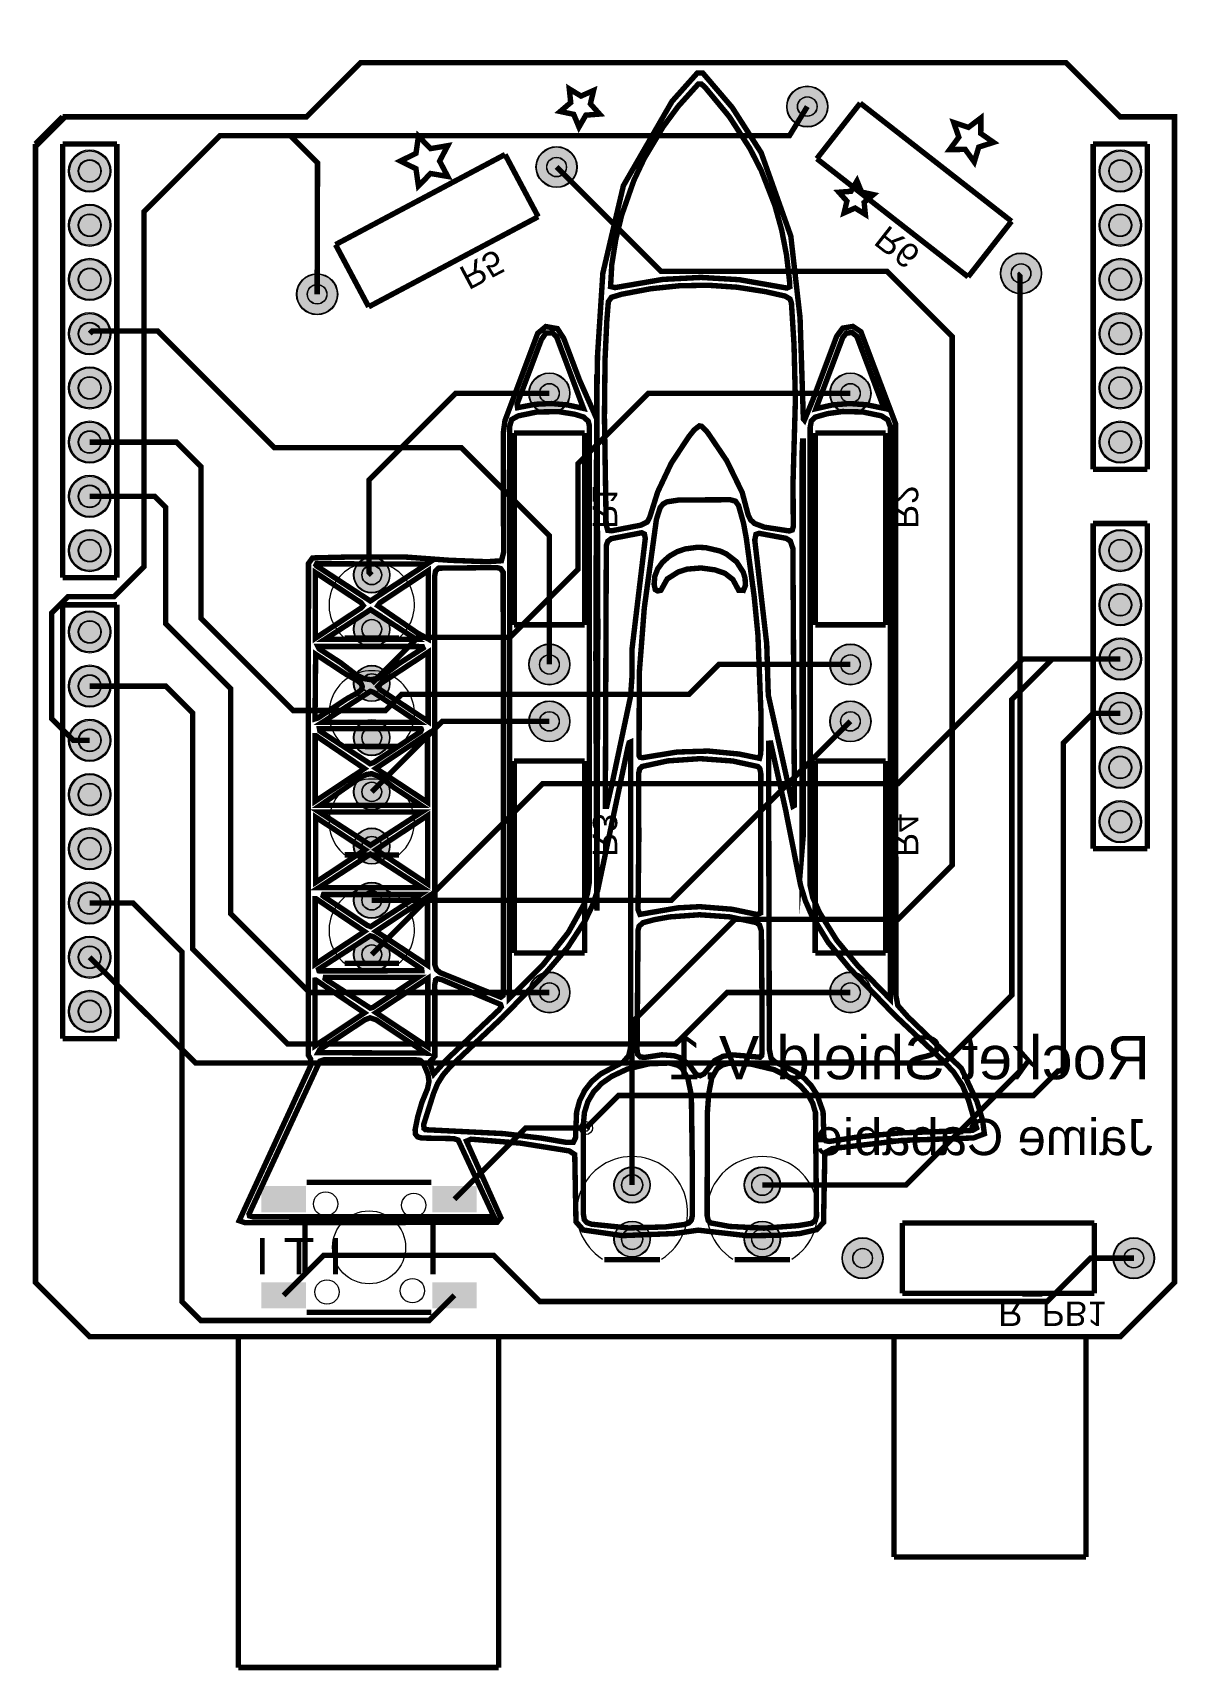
# Model space of a CAD drawing. Header units: millimetres. Extents: x -33.7 to 19.9, y 4.8 to 81.5.
import ezdxf

# ---------------------------------------------------------------- set-up
doc = ezdxf.new("R2010")
doc.units = ezdxf.units.MM
for name, color, linetype, true_color in [('BoardOutLine', 7, 'Continuous', 0xff00ff), ('BottomLayer', 7, 'Continuous', 0x0000ff), ('BottomSilkLayer', 7, 'Continuous', 0x66cc33), ('BottomSolderMaskLayer', 7, 'Continuous', 0xaa00ff), ('Document', 7, 'Continuous', 0xffffff), ('Hole', 7, 'Continuous', 0x222222), ('Multi-Layer', 7, 'Continuous', 0xc0c0c0), ('TopLayer', 7, 'Continuous', 0xff0000), ('TopPasteMaskLayer', 7, 'Continuous', 0x808080), ('TopSilkLayer', 7, 'Continuous', 0xffcc00), ('TopSolderMaskLayer', 7, 'Continuous', 0x800080)]:
    doc.layers.add(name, color=color, linetype=linetype, true_color=true_color)
doc.styles.get("Standard").update_dxf_attribs({"font": 'arial.ttf'})

msp = doc.modelspace()

# ---------------------------------------------------------------- hatches: boundary and pattern name
at = {"layer": 'BottomSolderMaskLayer'}
for points in [[(1.651, 78.077, 1), (3.581, 78.077, 1)], [(-31.979, 75.057, 1), (-29.997, 75.057, 1)], [(-10.09, 75.244, 1), (-8.16, 75.244, 1)], [(16.281, 75.057, 1), (18.263, 75.057, 1)], [(-31.979, 72.517, 1), (-29.997, 72.517, 1)], [(16.281, 72.517, 1), (18.263, 72.517, 1)], [(-31.979, 69.977, 1), (-29.997, 69.977, 1)], [(11.659, 70.258, 1), (13.589, 70.258, 1)], [(16.281, 69.977, 1), (18.263, 69.977, 1)], [(-21.304, 69.282, 1), (-19.374, 69.282, 1)], [(-31.979, 67.437, 1), (-29.997, 67.437, 1)], [(16.281, 67.437, 1), (18.263, 67.437, 1)], [(-31.979, 64.897, 1), (-29.997, 64.897, 1)], [(-10.427, 64.643, 1), (-8.496, 64.643, 1)], [(3.67, 64.643, 1), (5.601, 64.643, 1)], [(16.281, 64.897, 1), (18.263, 64.897, 1)], [(-31.979, 62.357, 1), (-29.997, 62.357, 1)], [(16.281, 62.357, 1), (18.263, 62.357, 1)], [(-31.979, 59.817, 1), (-29.997, 59.817, 1)], [(-31.979, 57.277, 1), (-29.997, 57.277, 1)], [(16.281, 57.277, 1), (18.263, 57.277, 1)], [(-18.631, 56.134, 1), (-16.929, 56.134, 1)], [(16.281, 54.737, 1), (18.263, 54.737, 1)], [(-31.979, 53.467, 1), (-29.997, 53.467, 1)], [(-18.631, 53.594, 1), (-16.929, 53.594, 1)], [(16.281, 52.197, 1), (18.263, 52.197, 1)], [(-10.427, 51.943, 1), (-8.496, 51.943, 1)], [(3.67, 51.943, 1), (5.601, 51.943, 1)], [(-31.979, 50.927, 1), (-29.997, 50.927, 1)], [(-18.631, 51.054, 1), (-16.929, 51.054, 1)], [(16.281, 49.657, 1), (18.263, 49.657, 1)], [(-10.427, 49.276, 1), (-8.496, 49.276, 1)], [(3.67, 49.276, 1), (5.601, 49.276, 1)], [(-31.979, 48.387, 1), (-29.997, 48.387, 1)], [(-18.631, 48.514, 1), (-16.929, 48.514, 1)], [(16.281, 47.117, 1), (18.263, 47.117, 1)], [(-31.979, 45.847, 1), (-29.997, 45.847, 1)], [(-18.631, 45.974, 1), (-16.929, 45.974, 1)], [(16.281, 44.577, 1), (18.263, 44.577, 1)], [(-31.979, 43.307, 1), (-29.997, 43.307, 1)], [(-18.631, 43.434, 1), (-16.929, 43.434, 1)], [(-31.979, 40.767, 1), (-29.997, 40.767, 1)], [(-18.631, 40.894, 1), (-16.929, 40.894, 1)], [(-31.979, 38.227, 1), (-29.997, 38.227, 1)], [(-18.631, 38.354, 1), (-16.929, 38.354, 1)], [(-10.427, 36.576, 1), (-8.496, 36.576, 1)], [(3.67, 36.576, 1), (5.601, 36.576, 1)], [(-31.979, 35.687, 1), (-29.997, 35.687, 1)], [(-6.439, 27.559, 1), (-4.737, 27.559, 1)], [(-0.343, 27.559, 1), (1.359, 27.559, 1)], [(-6.439, 25.019, 1), (-4.737, 25.019, 1)], [(-0.343, 25.019, 1), (1.359, 25.019, 1)], [(4.242, 24.13, 1), (6.172, 24.13, 1)], [(16.942, 24.13, 1), (18.872, 24.13, 1)]]:
    msp.add_hatch(color=256, dxfattribs=at).paths.add_polyline_path(points)
at = {"layer": 'Multi-Layer'}
for points in [[(1.676, 78.077, 1), (3.556, 78.077, 1)], [(-31.928, 75.057, 1), (-30.048, 75.057, 1)], [(-10.065, 75.244, 1), (-8.185, 75.244, 1)], [(16.332, 75.057, 1), (18.212, 75.057, 1)], [(-31.928, 72.517, 1), (-30.048, 72.517, 1)], [(16.332, 72.517, 1), (18.212, 72.517, 1)], [(-31.928, 69.977, 1), (-30.048, 69.977, 1)], [(11.684, 70.258, 1), (13.564, 70.258, 1)], [(16.332, 69.977, 1), (18.212, 69.977, 1)], [(-21.279, 69.282, 1), (-19.399, 69.282, 1)], [(-31.928, 67.437, 1), (-30.048, 67.437, 1)], [(16.332, 67.437, 1), (18.212, 67.437, 1)], [(-31.928, 64.897, 1), (-30.048, 64.897, 1)], [(-10.401, 64.643, 1), (-8.522, 64.643, 1)], [(3.696, 64.643, 1), (5.575, 64.643, 1)], [(16.332, 64.897, 1), (18.212, 64.897, 1)], [(-31.928, 62.357, 1), (-30.048, 62.357, 1)], [(16.332, 62.357, 1), (18.212, 62.357, 1)], [(-31.928, 59.817, 1), (-30.048, 59.817, 1)], [(-31.928, 57.277, 1), (-30.048, 57.277, 1)], [(16.332, 57.277, 1), (18.212, 57.277, 1)], [(-18.605, 56.134, 1), (-16.954, 56.134, 1)], [(16.332, 54.737, 1), (18.212, 54.737, 1)], [(-31.928, 53.467, 1), (-30.048, 53.467, 1)], [(-18.605, 53.594, 1), (-16.954, 53.594, 1)], [(16.332, 52.197, 1), (18.212, 52.197, 1)], [(-10.401, 51.943, 1), (-8.522, 51.943, 1)], [(3.696, 51.943, 1), (5.575, 51.943, 1)], [(-31.928, 50.927, 1), (-30.048, 50.927, 1)], [(-18.605, 51.054, 1), (-16.954, 51.054, 1)], [(-10.401, 49.276, 1), (-8.522, 49.276, 1)], [(3.696, 49.276, 1), (5.575, 49.276, 1)], [(16.332, 49.657, 1), (18.212, 49.657, 1)], [(-31.928, 48.387, 1), (-30.048, 48.387, 1)], [(-18.605, 48.514, 1), (-16.954, 48.514, 1)], [(16.332, 47.117, 1), (18.212, 47.117, 1)], [(-18.605, 45.974, 1), (-16.954, 45.974, 1)], [(-31.928, 45.847, 1), (-30.048, 45.847, 1)], [(16.332, 44.577, 1), (18.212, 44.577, 1)], [(-31.928, 43.307, 1), (-30.048, 43.307, 1)], [(-18.605, 43.434, 1), (-16.954, 43.434, 1)], [(-31.928, 40.767, 1), (-30.048, 40.767, 1)], [(-18.605, 40.894, 1), (-16.954, 40.894, 1)], [(-31.928, 38.227, 1), (-30.048, 38.227, 1)], [(-18.605, 38.354, 1), (-16.954, 38.354, 1)], [(-10.401, 36.576, 1), (-8.522, 36.576, 1)], [(3.696, 36.576, 1), (5.575, 36.576, 1)], [(-31.928, 35.687, 1), (-30.048, 35.687, 1)], [(-6.414, 27.559, 1), (-4.763, 27.559, 1)], [(-0.318, 27.559, 1), (1.333, 27.559, 1)], [(-6.414, 25.019, 1), (-4.763, 25.019, 1)], [(-0.318, 25.019, 1), (1.333, 25.019, 1)], [(4.267, 24.13, 1), (6.147, 24.13, 1)], [(16.967, 24.13, 1), (18.847, 24.13, 1)]]:
    msp.add_hatch(color=256, dxfattribs=at).paths.add_polyline_path(points)
at = {"layer": 'TopLayer'}
for points in [[(-22.907, 26.288), (-22.907, 27.488), (-20.907, 27.488), (-20.907, 26.288)], [(-14.907, 26.288), (-14.907, 27.488), (-12.907, 27.488), (-12.907, 26.288)], [(-22.907, 21.788), (-22.907, 22.988), (-20.907, 22.988), (-20.907, 21.788)], [(-14.907, 21.788), (-14.907, 22.988), (-12.907, 22.988), (-12.907, 21.788)]]:
    msp.add_hatch(color=256, dxfattribs=at).paths.add_polyline_path(points)
at = {"layer": 'TopPasteMaskLayer'}
for points in [[(-22.907, 26.288), (-22.907, 27.488), (-20.907, 27.488), (-20.907, 26.288)], [(-14.907, 26.288), (-14.907, 27.488), (-12.907, 27.488), (-12.907, 26.288)], [(-22.907, 21.788), (-22.907, 22.988), (-20.907, 22.988), (-20.907, 21.788)], [(-14.907, 21.788), (-14.907, 22.988), (-12.907, 22.988), (-12.907, 21.788)]]:
    msp.add_hatch(color=256, dxfattribs=at).paths.add_polyline_path(points)
at = {"layer": 'TopSolderMaskLayer'}
for points in [[(1.651, 78.077, 1), (3.581, 78.077, 1)], [(-31.979, 75.057, 1), (-29.997, 75.057, 1)], [(-10.09, 75.244, 1), (-8.16, 75.244, 1)], [(16.281, 75.057, 1), (18.263, 75.057, 1)], [(-31.979, 72.517, 1), (-29.997, 72.517, 1)], [(16.281, 72.517, 1), (18.263, 72.517, 1)], [(-31.979, 69.977, 1), (-29.997, 69.977, 1)], [(11.659, 70.258, 1), (13.589, 70.258, 1)], [(16.281, 69.977, 1), (18.263, 69.977, 1)], [(-21.304, 69.282, 1), (-19.374, 69.282, 1)], [(-31.979, 67.437, 1), (-29.997, 67.437, 1)], [(16.281, 67.437, 1), (18.263, 67.437, 1)], [(-31.979, 64.897, 1), (-29.997, 64.897, 1)], [(-10.427, 64.643, 1), (-8.496, 64.643, 1)], [(3.67, 64.643, 1), (5.601, 64.643, 1)], [(16.281, 64.897, 1), (18.263, 64.897, 1)], [(-31.979, 62.357, 1), (-29.997, 62.357, 1)], [(16.281, 62.357, 1), (18.263, 62.357, 1)], [(-31.979, 59.817, 1), (-29.997, 59.817, 1)], [(-31.979, 57.277, 1), (-29.997, 57.277, 1)], [(16.281, 57.277, 1), (18.263, 57.277, 1)], [(-18.631, 56.134, 1), (-16.929, 56.134, 1)], [(16.281, 54.737, 1), (18.263, 54.737, 1)], [(-31.979, 53.467, 1), (-29.997, 53.467, 1)], [(-18.631, 53.594, 1), (-16.929, 53.594, 1)], [(16.281, 52.197, 1), (18.263, 52.197, 1)], [(-10.427, 51.943, 1), (-8.496, 51.943, 1)], [(3.67, 51.943, 1), (5.601, 51.943, 1)], [(-31.979, 50.927, 1), (-29.997, 50.927, 1)], [(-18.631, 51.054, 1), (-16.929, 51.054, 1)], [(16.281, 49.657, 1), (18.263, 49.657, 1)], [(-10.427, 49.276, 1), (-8.496, 49.276, 1)], [(3.67, 49.276, 1), (5.601, 49.276, 1)], [(-31.979, 48.387, 1), (-29.997, 48.387, 1)], [(-18.631, 48.514, 1), (-16.929, 48.514, 1)], [(16.281, 47.117, 1), (18.263, 47.117, 1)], [(-31.979, 45.847, 1), (-29.997, 45.847, 1)], [(-18.631, 45.974, 1), (-16.929, 45.974, 1)], [(16.281, 44.577, 1), (18.263, 44.577, 1)], [(-31.979, 43.307, 1), (-29.997, 43.307, 1)], [(-18.631, 43.434, 1), (-16.929, 43.434, 1)], [(-31.979, 40.767, 1), (-29.997, 40.767, 1)], [(-18.631, 40.894, 1), (-16.929, 40.894, 1)], [(-31.979, 38.227, 1), (-29.997, 38.227, 1)], [(-18.631, 38.354, 1), (-16.929, 38.354, 1)], [(-10.427, 36.576, 1), (-8.496, 36.576, 1)], [(3.67, 36.576, 1), (5.601, 36.576, 1)], [(-31.979, 35.687, 1), (-29.997, 35.687, 1)], [(-6.439, 27.559, 1), (-4.737, 27.559, 1)], [(-0.343, 27.559, 1), (1.359, 27.559, 1)], [(-22.949, 26.273), (-22.949, 27.503), (-20.865, 27.503), (-20.865, 26.273)], [(-14.949, 26.273), (-14.949, 27.503), (-12.865, 27.503), (-12.865, 26.273)], [(-6.439, 25.019, 1), (-4.737, 25.019, 1)], [(-0.343, 25.019, 1), (1.359, 25.019, 1)], [(4.242, 24.13, 1), (6.172, 24.13, 1)], [(16.942, 24.13, 1), (18.872, 24.13, 1)], [(-22.949, 21.773), (-22.949, 23.003), (-20.865, 23.003), (-20.865, 21.773)], [(-14.949, 21.773), (-14.949, 23.003), (-12.865, 23.003), (-12.865, 21.773)]]:
    msp.add_hatch(color=256, dxfattribs=at).paths.add_polyline_path(points)

# ---------------------------------------------------------------- linework, layer by layer
at = {"layer": 'BoardOutLine', "const_width": 0.254}
msp.add_lwpolyline([(-32.131, 77.597), (-31.877, 77.597), (-20.828, 77.597), (-18.288, 80.137), (14.732, 80.137), (17.272, 77.597), (19.812, 77.597), (19.812, 22.987), (17.272, 20.447), (-30.988, 20.447), (-33.528, 22.987), (-33.528, 76.2), (-32.131, 77.597)], close=True, dxfattribs=at)
at = {"layer": 'BottomLayer', "const_width": 0.254}
for points in [[(-9.462, 51.943), (-9.462, 57.976), (-13.589, 62.103), (-22.352, 62.103), (-27.813, 67.564), (-30.861, 67.564), (-30.988, 67.437)], [(4.635, 51.943), (-1.524, 51.943), (-2.921, 50.546), (-16.383, 50.546), (-17.145, 49.784), (-21.463, 49.784), (-25.781, 54.102), (-25.781, 61.214), (-26.924, 62.357), (-30.988, 62.357)], [(-9.462, 36.576), (-20.701, 36.576), (-24.384, 40.259), (-24.384, 50.8), (-27.432, 53.848), (-27.432, 59.309), (-27.94, 59.817), (-30.988, 59.817)], [(-30.988, 38.227), (-26.035, 33.274), (9.017, 33.274), (12.192, 36.449), (12.192, 50.292), (14.097, 52.197), (17.272, 52.197)], [(-17.78, 38.354), (-9.779, 46.355), (6.858, 46.355), (12.7, 52.197), (17.272, 52.197)], [(4.635, 36.576), (-1.143, 36.576), (-3.556, 34.163), (-21.717, 34.163), (-26.162, 38.608), (-26.162, 49.657), (-27.432, 50.927), (-30.988, 50.927)], [(-7.747, 30.226), (-6.223, 31.75), (13.208, 31.75), (14.351, 32.893), (14.478, 32.893), (14.605, 33.02), (14.605, 48.26), (16.002, 49.657), (17.272, 49.657)]]:
    msp.add_lwpolyline(points, dxfattribs=at)
at = {"layer": 'BottomSilkLayer', "const_width": 0.254}
for points in [[(5.094, 78.237), (3.061, 75.635)], [(12.179, 72.701), (5.094, 78.237)], [(-11.538, 75.831), (-19.477, 71.61)], [(-9.987, 72.916), (-11.538, 75.831)], [(3.061, 75.635), (10.146, 70.099)], [(-17.926, 68.695), (-9.987, 72.916)], [(10.146, 70.099), (12.179, 72.701)], [(-19.477, 71.61), (-17.926, 68.695)], [(-7.811, 62.789), (-11.113, 62.789)], [(-11.113, 62.789), (-11.113, 53.797)], [(-7.811, 53.797), (-7.811, 62.789)], [(6.287, 62.789), (2.984, 62.789)], [(2.984, 62.789), (2.984, 53.797)], [(6.287, 53.797), (6.287, 62.789)], [(-11.113, 53.797), (-7.811, 53.797)], [(2.984, 53.797), (6.287, 53.797)], [(-7.811, 47.422), (-11.113, 47.422)], [(-11.113, 47.422), (-11.113, 38.43)], [(-7.811, 38.43), (-7.811, 47.422)], [(6.287, 47.422), (2.984, 47.422)], [(2.984, 47.422), (2.984, 38.43)], [(6.287, 38.43), (6.287, 47.422)], [(-11.113, 38.43), (-7.811, 38.43)], [(2.984, 38.43), (6.287, 38.43)], [(16.053, 25.781), (7.061, 25.781)], [(7.061, 25.781), (7.061, 22.479)], [(16.053, 22.479), (16.053, 25.781)], [(7.061, 22.479), (16.053, 22.479)]]:
    msp.add_lwpolyline(points, dxfattribs=at)
at = {"layer": 'BottomSolderMaskLayer'}
for centre, radius in [((2.616, 78.077), 0.965), ((2.616, 78.077), 0.462), ((-30.988, 75.057), 0.991), ((-9.125, 75.244), 0.965), ((17.272, 75.057), 0.991), ((-30.988, 75.057), 0.535), ((-9.125, 75.244), 0.462), ((17.272, 75.057), 0.535), ((-30.988, 72.517), 0.991), ((-30.988, 72.517), 0.535), ((17.272, 72.517), 0.991), ((17.272, 72.517), 0.535), ((-30.988, 69.977), 0.991), ((12.624, 70.258), 0.965), ((12.624, 70.259), 0.462), ((17.272, 69.977), 0.991), ((-30.988, 69.977), 0.535), ((-20.339, 69.282), 0.965), ((17.272, 69.977), 0.535), ((-20.339, 69.282), 0.462), ((-30.988, 67.437), 0.991), ((17.272, 67.437), 0.991), ((-30.988, 67.437), 0.535), ((17.272, 67.437), 0.535), ((-30.988, 64.897), 0.991), ((-30.988, 64.897), 0.535), ((-9.462, 64.643), 0.965), ((4.635, 64.643), 0.965), ((17.272, 64.897), 0.991), ((17.272, 64.897), 0.535), ((-9.462, 64.643), 0.462), ((4.635, 64.643), 0.462), ((-30.988, 62.357), 0.991), ((17.272, 62.357), 0.991), ((-30.988, 62.357), 0.535), ((17.272, 62.357), 0.535), ((-30.988, 59.817), 0.991), ((-30.988, 59.817), 0.535), ((-30.988, 57.277), 0.991), ((-30.988, 57.277), 0.535), ((17.272, 57.277), 0.991), ((17.272, 57.277), 0.535), ((-17.78, 56.134), 0.851), ((-17.78, 56.134), 0.464), ((17.272, 54.737), 0.991), ((17.272, 54.737), 0.535), ((-30.988, 53.467), 0.991), ((-30.988, 53.467), 0.535), ((-17.78, 53.594), 0.851), ((-17.78, 53.594), 0.464), ((17.272, 52.197), 0.991), ((-9.462, 51.943), 0.965), ((-9.462, 51.943), 0.462), ((4.635, 51.943), 0.965), ((4.635, 51.943), 0.462), ((17.272, 52.197), 0.535), ((-30.988, 50.927), 0.991), ((-30.988, 50.927), 0.535), ((-17.78, 51.054), 0.851), ((-17.78, 51.054), 0.464), ((17.272, 49.657), 0.991), ((-9.462, 49.276), 0.965), ((4.635, 49.276), 0.965), ((17.272, 49.657), 0.535), ((-30.988, 48.387), 0.991), ((-17.78, 48.514), 0.851), ((-9.462, 49.276), 0.462), ((4.635, 49.276), 0.462), ((-30.988, 48.387), 0.535), ((-17.78, 48.514), 0.464), ((17.272, 47.117), 0.991), ((17.272, 47.117), 0.535), ((-30.988, 45.847), 0.991), ((-17.78, 45.974), 0.851), ((-30.988, 45.847), 0.535), ((-17.78, 45.974), 0.464), ((17.272, 44.577), 0.991), ((17.272, 44.577), 0.535), ((-30.988, 43.307), 0.991), ((-30.988, 43.307), 0.535), ((-17.78, 43.434), 0.851), ((-17.78, 43.434), 0.464), ((-30.988, 40.767), 0.991), ((-17.78, 40.894), 0.851), ((-30.988, 40.767), 0.535), ((-17.78, 40.894), 0.464), ((-30.988, 38.227), 0.991), ((-17.78, 38.354), 0.851), ((-30.988, 38.227), 0.535), ((-17.78, 38.354), 0.464), ((-9.462, 36.576), 0.965), ((-9.462, 36.576), 0.462), ((4.635, 36.576), 0.965), ((4.635, 36.576), 0.462), ((-30.988, 35.687), 0.991), ((-30.988, 35.687), 0.535), ((-5.588, 27.559), 0.851), ((0.508, 27.559), 0.851), ((-5.588, 27.559), 0.497), ((0.508, 27.559), 0.497), ((-5.588, 25.019), 0.851), ((-5.588, 25.019), 0.497), ((0.508, 25.019), 0.851), ((0.508, 25.019), 0.497), ((5.207, 24.13), 0.965), ((5.207, 24.13), 0.462), ((17.907, 24.13), 0.965), ((17.907, 24.13), 0.462)]:
    msp.add_circle(centre, radius, dxfattribs=at)
at = {"layer": 'Document', "const_width": 0.254}
for points in [[(-18.288, 80.137), (-20.828, 77.597)], [(14.732, 80.137), (-18.288, 80.137)], [(17.272, 77.597), (14.732, 80.137)], [(-32.258, 77.597), (-33.528, 76.327)], [(-20.828, 77.597), (-32.258, 77.597)], [(19.812, 77.597), (17.272, 77.597)], [(19.812, 22.987), (19.812, 77.597)], [(-33.528, 76.327), (-33.528, 22.987)], [(-32.258, 76.327), (-29.718, 76.327)], [(-32.258, 56.007), (-32.258, 76.327)], [(-29.718, 76.327), (-29.718, 56.007)], [(16.002, 61.087), (16.002, 76.327)], [(16.002, 76.327), (18.542, 76.327)], [(18.542, 76.327), (18.542, 61.087)], [(18.542, 61.087), (16.002, 61.087)], [(18.542, 58.547), (16.002, 58.547)], [(16.002, 58.547), (16.002, 43.307)], [(18.542, 43.307), (18.542, 58.547)], [(-29.718, 56.007), (-32.258, 56.007)], [(-32.258, 54.737), (-29.718, 54.737)], [(-32.258, 34.417), (-32.258, 54.737)], [(-29.718, 54.737), (-29.718, 34.417)], [(16.002, 43.307), (18.542, 43.307)], [(-29.718, 34.417), (-32.258, 34.417)], [(-33.528, 22.987), (-30.988, 20.447)], [(17.272, 20.447), (19.812, 22.987)], [(-30.988, 20.447), (-24.028, 20.447)], [(-24.028, 20.447), (-11.836, 20.447)], [(-24.028, 4.953), (-24.028, 20.447)], [(-11.836, 20.447), (17.272, 20.447)], [(-11.836, 4.953), (-11.836, 20.447)], [(6.68, 10.135), (6.68, 20.345)], [(15.672, 10.135), (15.672, 20.345)], [(6.68, 10.135), (15.672, 10.135)], [(-24.028, 4.953), (-11.836, 4.953)]]:
    msp.add_lwpolyline(points, dxfattribs=at)
at = {"layer": 'Hole'}
msp.add_circle((-7.747, 30.226), 0.152, dxfattribs=at)
at = {"layer": 'Multi-Layer'}
for centre, radius in [((2.616, 78.077), 0.94), ((2.616, 78.077), 0.45), ((-30.988, 75.057), 0.94), ((-9.125, 75.244), 0.94), ((17.272, 75.057), 0.94), ((-30.988, 75.057), 0.508), ((-9.125, 75.244), 0.45), ((17.272, 75.057), 0.508), ((-30.988, 72.517), 0.94), ((-30.988, 72.517), 0.508), ((17.272, 72.517), 0.94), ((17.272, 72.517), 0.508), ((-30.988, 69.977), 0.94), ((12.624, 70.258), 0.94), ((12.624, 70.259), 0.45), ((17.272, 69.977), 0.94), ((-30.988, 69.977), 0.508), ((-20.339, 69.282), 0.94), ((17.272, 69.977), 0.508), ((-20.339, 69.282), 0.45), ((-30.988, 67.437), 0.94), ((17.272, 67.437), 0.94), ((-30.988, 67.437), 0.508), ((17.272, 67.437), 0.508), ((-30.988, 64.897), 0.94), ((-30.988, 64.897), 0.508), ((-9.462, 64.643), 0.94), ((4.635, 64.643), 0.94), ((17.272, 64.897), 0.94), ((17.272, 64.897), 0.508), ((-9.462, 64.643), 0.45), ((4.635, 64.643), 0.45), ((-30.988, 62.357), 0.94), ((17.272, 62.357), 0.94), ((-30.988, 62.357), 0.508), ((17.272, 62.357), 0.508), ((-30.988, 59.817), 0.94), ((-30.988, 59.817), 0.508), ((-30.988, 57.277), 0.94), ((-30.988, 57.277), 0.508), ((17.272, 57.277), 0.94), ((17.272, 57.277), 0.508), ((-17.78, 56.134), 0.826), ((-17.78, 56.134), 0.45), ((17.272, 54.737), 0.94), ((17.272, 54.737), 0.508), ((-30.988, 53.467), 0.94), ((-30.988, 53.467), 0.508), ((-17.78, 53.594), 0.826), ((-17.78, 53.594), 0.45), ((17.272, 52.197), 0.94), ((-9.462, 51.943), 0.94), ((-9.462, 51.943), 0.45), ((4.635, 51.943), 0.94), ((4.635, 51.943), 0.45), ((17.272, 52.197), 0.508), ((-30.988, 50.927), 0.94), ((-30.988, 50.927), 0.508), ((-17.78, 51.054), 0.826), ((-17.78, 51.054), 0.45), ((-9.462, 49.276), 0.94), ((4.635, 49.276), 0.94), ((17.272, 49.657), 0.94), ((17.272, 49.657), 0.508), ((-30.988, 48.387), 0.94), ((-17.78, 48.514), 0.826), ((-9.462, 49.276), 0.45), ((4.635, 49.276), 0.45), ((-30.988, 48.387), 0.508), ((-17.78, 48.514), 0.45), ((17.272, 47.117), 0.94), ((17.272, 47.117), 0.508), ((-17.78, 45.974), 0.826), ((-30.988, 45.847), 0.94), ((-30.988, 45.847), 0.508), ((-17.78, 45.974), 0.45), ((17.272, 44.577), 0.94), ((17.272, 44.577), 0.508), ((-30.988, 43.307), 0.94), ((-30.988, 43.307), 0.508), ((-17.78, 43.434), 0.826), ((-17.78, 43.434), 0.45), ((-30.988, 40.767), 0.94), ((-17.78, 40.894), 0.826), ((-30.988, 40.767), 0.508), ((-17.78, 40.894), 0.45), ((-30.988, 38.227), 0.94), ((-17.78, 38.354), 0.826), ((-30.988, 38.227), 0.508), ((-17.78, 38.354), 0.45), ((-9.462, 36.576), 0.94), ((-9.462, 36.576), 0.45), ((4.635, 36.576), 0.94), ((4.635, 36.576), 0.45), ((-30.988, 35.687), 0.94), ((-30.988, 35.687), 0.508), ((-7.747, 30.226), 0.305), ((-5.588, 27.559), 0.826), ((0.508, 27.559), 0.826), ((-5.588, 27.559), 0.483), ((0.508, 27.559), 0.483), ((-5.588, 25.019), 0.826), ((-5.588, 25.019), 0.483), ((0.508, 25.019), 0.826), ((0.508, 25.019), 0.483), ((5.207, 24.13), 0.94), ((5.207, 24.13), 0.45), ((17.907, 24.13), 0.94), ((17.907, 24.13), 0.45)]:
    msp.add_circle(centre, radius, dxfattribs=at)
at = {"layer": 'TopLayer', "const_width": 0.254}
for points in [[(-30.988, 48.387), (-31.75, 48.387), (-32.766, 49.403), (-32.766, 54.356), (-32.004, 55.118), (-29.845, 55.118), (-28.448, 56.515), (-28.448, 73.152), (-24.892, 76.708), (1.778, 76.708), (1.778, 76.708), (2.616, 78.077)], [(-21.986, 76.708), (-21.59, 76.708), (-20.32, 75.438), (-20.338, 69.281)], [(-5.588, 27.559), (-5.588, 35.179), (-0.762, 40.005), (6.858, 40.005), (9.398, 42.545), (9.398, 67.31), (6.35, 70.358), (-4.239, 70.358), (-9.125, 75.244)], [(0.508, 27.559), (7.239, 27.559), (12.573, 32.893), (12.573, 70.208), (12.624, 70.259)], [(-9.462, 64.643), (-13.843, 64.643), (-17.907, 60.579), (-17.907, 56.261), (-17.78, 56.134)], [(4.635, 64.643), (-4.826, 64.643), (-8.128, 61.341), (-8.128, 56.388), (-11.303, 53.213), (-15.621, 53.213), (-17.78, 51.054)], [(-9.462, 49.276), (-14.478, 49.276), (-17.78, 45.974)], [(-17.78, 40.894), (-3.747, 40.894), (4.635, 49.276)], [(-13.907, 22.388), (-15.086, 21.209), (-25.781, 21.209), (-26.67, 22.098), (-26.67, 38.481), (-28.956, 40.767), (-30.988, 40.767)], [(-13.907, 26.888), (-10.569, 30.226), (-7.747, 30.226)], [(17.907, 24.13), (15.875, 24.13), (13.843, 22.098), (-9.906, 22.098), (-12.065, 24.257), (-20.038, 24.257), (-21.907, 22.388)]]:
    msp.add_lwpolyline(points, dxfattribs=at)
at = {"layer": 'TopSilkLayer', "const_width": 0.254}
for points in [[(-2.281, 79.65), (-0.899, 78.031), (0.456, 75.913), (1.843, 72.01), (2.276, 68.188), (2.431, 63.444), (2.481, 63.385), (2.854, 64.286), (3.991, 67.317), (4.275, 67.698), (4.753, 67.778), (5.126, 67.528), (6.747, 63.228), (6.763, 36.45), (6.855, 35.966), (7.33, 35.431), (9.829, 33.023), (10.565, 31.451), (10.815, 30.626), (10.909, 29.955), (10.397, 29.761), (7.061, 29.647), (3.786, 29.263), (3.438, 29.07), (3.375, 25.806), (3.061, 25.466), (2.249, 25.281), (1.255, 25.204), (-0.165, 25.179), (-2.491, 25.441), (-3.615, 25.283), (-6.04, 25.186), (-7.879, 25.451), (-8.217, 25.835), (-8.275, 28.987), (-8.533, 29.154), (-10.818, 29.518), (-13.13, 29.703), (-13.344, 29.613), (-11.737, 26.027), (-11.914, 25.806), (-23.728, 25.797), (-23.988, 25.885), (-20.639, 33.155), (-20.637, 33.45), (-20.752, 33.643), (-20.744, 56.67), (-20.556, 56.932), (-19.047, 56.97), (-16.26, 56.978), (-14.127, 56.821), (-12.364, 56.754), (-11.707, 56.8), (-11.607, 57.182), (-11.616, 62.821), (-11.542, 63.367), (-10.009, 67.454), (-9.629, 67.771), (-9.088, 67.674), (-8.793, 67.222), (-8.049, 65.258), (-7.25, 63.454), (-7.208, 66.427), (-6.959, 70.27), (-5.997, 74.371), (-3.719, 78.319), (-2.539, 79.643), (-2.281, 79.65)], [(-7.112, 77.724), (-7.754, 77.674), (-8.077, 77.116), (-8.323, 77.712), (-8.953, 77.846), (-8.463, 78.264), (-8.53, 78.905), (-7.981, 78.568), (-7.392, 78.83), (-7.542, 78.203), (-7.112, 77.724)], [(1.783, 69.899), (1.642, 71.123), (1.413, 72.304), (1.097, 73.444), (0.459, 75.078), (-0.074, 76.117), (-1.036, 77.602), (-2.187, 78.996), (-2.351, 79.135), (-2.487, 79.134), (-3.432, 78.084), (-4.13, 77.137), (-5.021, 75.647), (-5.509, 74.608), (-6.08, 72.979), (-6.353, 71.847), (-6.54, 70.676), (-6.597, 69.644), (-6.389, 69.596), (-4.159, 69.979), (-2.364, 70.073), (-0.571, 69.966), (1.658, 69.574), (1.795, 69.635), (1.783, 69.899)], [(10.433, 75.481), (10.009, 76.072), (9.281, 76.057), (9.712, 76.643), (9.472, 77.33), (10.163, 77.102), (10.743, 77.542), (10.739, 76.815), (11.337, 76.399), (10.644, 76.178), (10.433, 75.481)], [(-14.224, 74.803), (-15.026, 74.941), (-15.594, 74.359), (-15.711, 75.164), (-16.44, 75.524), (-15.71, 75.884), (-15.593, 76.689), (-15.025, 76.106), (-14.223, 76.243), (-14.602, 75.523), (-14.224, 74.803)], [(5.334, 73.025), (4.854, 73.322), (4.337, 73.095), (4.471, 73.643), (4.096, 74.064), (4.658, 74.106), (4.943, 74.593), (5.157, 74.071), (5.708, 73.951), (5.278, 73.587), (5.334, 73.025)], [(-6.885, 63.541), (-6.803, 58.488), (-6.729, 58.224), (-6.541, 58.204), (-5.184, 58.466), (-4.881, 58.615), (-4.765, 58.833), (-4.389, 60.027), (-3.756, 61.366), (-2.935, 62.611), (-2.683, 62.928), (-2.44, 63.12), (-2.333, 63.097), (-2.056, 62.813), (-1.155, 61.482), (-0.431, 59.993), (-0.15, 58.932), (-0.037, 58.715), (0.134, 58.55), (0.601, 58.374), (1.77, 58.196), (1.912, 58.239), (1.959, 58.4), (1.947, 60.462), (2.057, 64.321), (1.994, 66.915), (1.871, 68.885), (1.805, 69.061), (1.577, 69.198), (0.666, 69.405), (-0.681, 69.614), (-2.027, 69.706), (-3.374, 69.682), (-4.721, 69.542), (-6.068, 69.287), (-6.556, 69.142), (-6.702, 68.931), (-6.774, 68.022), (-6.856, 66.23), (-6.885, 63.541)], [(-7.865, 63.936), (-9.12, 67.276), (-9.328, 67.484), (-9.629, 67.461), (-9.838, 67.159), (-10.976, 64.137), (-10.953, 63.971), (-10.102, 64.131), (-9.37, 64.165), (-8.626, 64.1), (-7.865, 63.936)], [(6.208, 63.939), (4.93, 67.32), (4.709, 67.492), (4.44, 67.461), (4.272, 67.25), (3.019, 63.923), (3.814, 64.103), (4.601, 64.163), (5.393, 64.107), (6.208, 63.939)], [(-11.333, 36.305), (-9.731, 37.917), (-8.576, 39.389), (-7.848, 40.693), (-7.683, 41.199), (-7.594, 41.726), (-7.586, 63.103), (-7.639, 63.326), (-7.847, 63.528), (-8.264, 63.66), (-9.025, 63.785), (-10.042, 63.769), (-10.926, 63.586), (-11.228, 63.416), (-11.325, 63.082), (-11.333, 36.305)], [(6.503, 36.258), (6.499, 63.081), (6.386, 63.399), (6.089, 63.587), (5.215, 63.769), (4.27, 63.791), (3.559, 63.69), (2.983, 63.526), (2.805, 63.354), (2.749, 63.04), (2.748, 41.584), (2.872, 41.022), (3.176, 40.34), (3.999, 39.014), (5, 37.804), (6.503, 36.258)], [(2.364, 43.174), (2.429, 43.958), (2.429, 62.415), (2.395, 62.415), (2.364, 61.645), (2.364, 43.174)], [(0.38, 47.546), (0.437, 47.786), (0.444, 49.704), (0.304, 53.318), (0.129, 55.119), (-0.242, 57.863), (-0.37, 58.555), (-0.603, 59.385), (-0.75, 59.593), (-1, 59.658), (-3.397, 59.645), (-3.961, 59.559), (-4.142, 59.454), (-4.274, 59.292), (-4.45, 58.739), (-5.016, 54.604), (-5.249, 51.595), (-5.265, 47.667), (-5.226, 47.6), (-5.109, 47.573), (-3.475, 47.84), (-2.02, 47.885), (-0.576, 47.745), (0.38, 47.546)], [(-6.843, 45.305), (-6.773, 45.305), (-6.516, 46.41), (-5.66, 50.456), (-5.599, 51.315), (-5.599, 52.611), (-4.971, 57.849), (-5.01, 58.046), (-5.142, 58.111), (-6.569, 57.834), (-6.729, 57.709), (-6.797, 57.51), (-6.843, 45.305)], [(-2.52, 57.432), (-2.14, 57.413), (-1.462, 57.253), (-1.17, 57.117), (-0.694, 56.747), (-0.385, 56.264), (-0.3, 55.986), (-0.281, 55.643), (-0.378, 55.409), (-0.595, 55.412), (-0.87, 55.921), (-1.245, 56.214), (-1.716, 56.374), (-2.359, 56.462), (-3.011, 56.408), (-3.431, 56.274), (-3.945, 55.947), (-4.24, 55.416), (-4.39, 55.385), (-4.503, 55.447), (-4.558, 55.696), (-4.525, 56.073), (-4.393, 56.416), (-4.165, 56.73), (-3.838, 57.019), (-3.48, 57.224), (-3.103, 57.354), (-2.52, 57.432)], [(1.944, 45.3), (2.013, 45.337), (2.013, 45.546), (1.941, 57.371), (1.82, 57.725), (1.621, 57.851), (0.356, 58.086), (0.209, 58.037), (0.155, 57.771), (0.716, 52.901), (0.789, 50.502), (1.944, 45.3)], [(-20.359, 56.658), (-20.391, 56.593), (-20.348, 56.548), (-17.845, 54.915), (-15.203, 56.645), (-20.359, 56.658)], [(-20.425, 56.254), (-20.425, 53.167), (-18.282, 54.587), (-18.18, 54.699), (-18.282, 54.837), (-20.425, 56.254)], [(-15.126, 56.341), (-17.403, 54.827), (-17.498, 54.694), (-15.625, 53.404), (-15.126, 53.132), (-15.126, 56.341)], [(-11.614, 46.37), (-11.627, 56.26), (-11.742, 56.432), (-11.925, 56.48), (-14.647, 56.453), (-14.795, 56.314), (-14.831, 56.104), (-14.825, 37.869), (-14.751, 37.649), (-14.575, 37.503), (-11.738, 36.356), (-11.637, 36.433), (-11.615, 36.698), (-11.614, 46.37)], [(-15.699, 53.118), (-17.838, 54.51), (-19.979, 53.118), (-15.699, 53.118)], [(-20.438, 49.392), (-20.307, 49.431), (-18.94, 50.34), (-18.423, 50.624), (-18.263, 50.769), (-18.223, 50.899), (-18.269, 51.028), (-18.433, 51.174), (-18.952, 51.462), (-20.408, 52.421), (-20.438, 49.392)], [(-20.302, 52.783), (-20.25, 52.677), (-19.243, 52.025), (-18.482, 51.438), (-18.149, 51.278), (-17.821, 51.229), (-17.492, 51.293), (-17.267, 51.4), (-16.48, 51.999), (-15.378, 52.706), (-15.407, 52.772), (-15.607, 52.783), (-20.302, 52.783)], [(-15.14, 49.276), (-15.14, 52.512), (-17.368, 51.047), (-17.496, 50.906), (-17.371, 50.75), (-15.14, 49.276)], [(-20.09, 49.232), (-15.598, 49.232), (-17.697, 50.639), (-17.846, 50.684), (-20.09, 49.232)], [(-20.43, 45.532), (-18.123, 47.063), (-20.383, 48.597), (-20.43, 48.597), (-20.43, 45.532)], [(-20.23, 48.935), (-20.211, 48.824), (-17.859, 47.291), (-17.689, 47.347), (-15.488, 48.796), (-15.453, 48.882), (-15.469, 48.926), (-15.664, 48.935), (-20.23, 48.935)], [(-17.586, 47.077), (-15.169, 45.483), (-15.17, 48.681), (-17.586, 47.077)], [(-5.659, 48.308), (-5.728, 48.279), (-5.777, 48.105), (-7.203, 41.351), (-7.456, 40.636), (-7.779, 39.957), (-8.601, 38.694), (-9.64, 37.483), (-11.668, 35.401), (-14.133, 33.071), (-14.446, 32.708), (-14.698, 32.304), (-14.883, 31.858), (-15.35, 30.387), (-15.332, 30.203), (-15.27, 30.148), (-11.619, 29.966), (-9.812, 29.749), (-8.649, 29.551), (-8.341, 29.557), (-8.239, 29.77), (-8.189, 30.977), (-8.043, 31.513), (-7.806, 31.99), (-7.479, 32.406), (-7.062, 32.758), (-5.998, 33.323), (-5.743, 33.621), (-5.661, 34.008), (-5.659, 48.308)], [(0.902, 48.26), (0.806, 48.252), (0.801, 47.914), (0.837, 33.913), (0.918, 33.507), (1.101, 33.328), (2.084, 32.854), (2.469, 32.56), (2.797, 32.211), (3.063, 31.803), (3.355, 30.983), (3.392, 29.773), (3.478, 29.629), (3.656, 29.598), (5.06, 29.818), (6.992, 30), (10.349, 30.115), (10.545, 30.227), (10.172, 31.504), (9.88, 32.225), (9.456, 32.863), (8.911, 33.436), (6.701, 35.521), (4.595, 37.711), (3.595, 38.922), (2.82, 40.191), (2.524, 40.874), (2.301, 41.593), (1.606, 45.099), (0.902, 48.26)], [(-5.275, 43.695), (-5.31, 40.451), (-5.221, 40.234), (-3.445, 40.54), (-2.428, 40.595), (-0.903, 40.474), (0.269, 40.227), (0.43, 40.298), (0.438, 46.829), (0.395, 47.058), (0.296, 47.162), (-0.886, 47.42), (-2.401, 47.53), (-3.917, 47.425), (-5.125, 47.161), (-5.237, 47.038), (-5.279, 46.854), (-5.275, 43.695)], [(-15.484, 45.348), (-16.742, 46.176), (-17.374, 46.669), (-17.791, 46.827), (-18.034, 46.787), (-18.271, 46.674), (-20.181, 45.348), (-15.484, 45.348)], [(-15.431, 45.032), (-20.245, 45.032), (-17.841, 43.474), (-15.431, 45.032)], [(-18.094, 43.265), (-20.403, 44.789), (-20.403, 41.737), (-18.094, 43.265)], [(-17.584, 43.264), (-15.161, 41.659), (-15.161, 44.869), (-17.584, 43.264)], [(-20.257, 41.487), (-15.424, 41.487), (-17.847, 43.054), (-20.257, 41.487)], [(-20.432, 37.897), (-18.121, 39.434), (-20.385, 40.965), (-20.432, 40.964), (-20.432, 37.897)], [(-20.037, 41.167), (-20.057, 41.098), (-19.957, 41.023), (-17.993, 39.721), (-17.83, 39.661), (-15.51, 41.167), (-20.037, 41.167)], [(-17.585, 39.446), (-15.17, 37.852), (-15.17, 41.05), (-17.585, 39.446)], [(0.49, 36.588), (0.465, 39.463), (0.379, 39.736), (0.233, 39.849), (-1.027, 40.119), (-2.429, 40.217), (-3.83, 40.116), (-4.531, 39.99), (-5.075, 39.846), (-5.264, 39.679), (-5.311, 39.491), (-5.355, 33.892), (-5.326, 33.681), (-5.196, 33.552), (-4.979, 33.537), (-4.196, 33.657), (-3.631, 33.613), (-3.373, 33.534), (-2.927, 33.214), (-2.578, 32.723), (-2.402, 32.677), (-2.225, 32.761), (-1.73, 33.381), (-1.338, 33.585), (-0.874, 33.653), (0.402, 33.543), (0.478, 33.617), (0.495, 33.761), (0.49, 36.588)], [(-20.273, 37.663), (-20.251, 37.591), (-20.154, 37.588), (-15.435, 37.594), (-15.444, 37.669), (-15.588, 37.775), (-17.701, 39.188), (-17.85, 39.234), (-20.273, 37.663)], [(-20.437, 34.076), (-18.122, 35.618), (-20.389, 37.153), (-20.437, 37.152), (-20.437, 34.076)], [(-19.95, 37.288), (-19.964, 37.219), (-19.869, 37.148), (-17.847, 35.842), (-17.731, 35.875), (-15.606, 37.288), (-19.95, 37.288)], [(-17.585, 35.633), (-15.154, 34.023), (-15.154, 37.24), (-17.585, 35.633)], [(-14.88, 32.757), (-14.279, 33.429), (-11.817, 35.765), (-11.714, 35.904), (-11.749, 36.016), (-14.514, 37.181), (-14.712, 37.22), (-14.792, 37.161), (-14.829, 36.946), (-14.825, 33.587), (-15.035, 33.373), (-15.065, 33.265), (-14.88, 32.757)], [(-15.243, 33.735), (-17.57, 35.292), (-17.858, 35.389), (-18.096, 35.299), (-20.216, 33.897), (-20.29, 33.758), (-15.243, 33.735)], [(-12.056, 26.068), (-13.734, 29.664), (-13.951, 29.731), (-15.442, 29.757), (-15.634, 29.813), (-15.733, 29.94), (-15.75, 30.14), (-15.628, 30.754), (-15.43, 31.433), (-15.17, 32.067), (-15.101, 32.415), (-15.144, 32.733), (-15.37, 33.268), (-15.517, 33.401), (-15.754, 33.425), (-20.003, 33.426), (-20.211, 33.355), (-23.528, 26.196), (-23.506, 26.111), (-23.341, 26.065), (-12.056, 26.068)], [(-2.773, 28.829), (-2.814, 31.746), (-2.97, 32.523), (-3.245, 33.02), (-3.443, 33.165), (-3.838, 33.271), (-4.798, 33.234), (-5.818, 32.987), (-6.543, 32.647), (-7.016, 32.315), (-7.389, 31.924), (-7.659, 31.47), (-7.822, 30.953), (-7.873, 30.368), (-7.878, 26.233), (-7.827, 25.93), (-7.699, 25.792), (-7.48, 25.72), (-5.753, 25.545), (-4.026, 25.594), (-3.162, 25.704), (-2.935, 25.779), (-2.811, 25.916), (-2.767, 26.126), (-2.773, 28.829)], [(-2.07, 29.111), (-2.074, 26.121), (-2.024, 25.895), (-1.92, 25.782), (-1.014, 25.616), (0.586, 25.535), (2.184, 25.654), (2.806, 25.76), (2.993, 25.894), (3.046, 26.104), (2.998, 30.949), (2.868, 31.388), (2.647, 31.792), (2.301, 32.191), (1.835, 32.567), (1.069, 32.959), (-0.05, 33.228), (-1.042, 33.266), (-1.368, 33.176), (-1.615, 33.001), (-1.86, 32.564), (-1.998, 31.846), (-2.062, 30.981), (-2.07, 29.111)]]:
    msp.add_lwpolyline(points, close=True, dxfattribs=at)
for points in [[(-7.239, 65.532), (-7.194, 53.627), (-7.238, 40.413), (-7.286, 52.312), (-7.24, 65.534)], [(-19.05, 53.183), (-16.502, 53.177)], [(-19.05, 48.103), (-16.502, 48.097)], [(-19.05, 43.023), (-16.502, 43.017)], [(-19.05, 37.943), (-16.502, 37.937)], [(-20.828, 27.686), (-14.986, 27.686)], [(-20.907, 25.907), (-20.907, 26.057)], [(-20.907, 25.907), (-20.907, 23.369)], [(-14.907, 25.907), (-14.907, 23.369)], [(-6.888, 24.059), (-4.288, 24.059)], [(-0.792, 24.059), (1.808, 24.059)], [(-20.828, 21.59), (-14.986, 21.59)]]:
    msp.add_lwpolyline(points, dxfattribs=at)
at = {"layer": 'TopSilkLayer'}
for centre, radius in [((-19.939, 26.67), 0.568), ((-15.814, 26.609), 0.568), ((-17.907, 24.638), 1.709), ((-19.878, 22.545), 0.568), ((-15.875, 22.606), 0.568)]:
    msp.add_circle(centre, radius, dxfattribs=at)
for centre, radius, start, end in [((-17.782, 54.73), 2, 309.32595, 230.67405), ((-17.782, 49.65), 2, 309.32595, 230.67405), ((-17.782, 44.57), 2, 309.32595, 230.67405), ((-17.782, 39.49), 2, 309.32595, 230.67405), ((-5.588, 26.29), 2.6, 302.10322, 237.89678), ((0.508, 26.29), 2.6, 302.10322, 237.89678)]:
    msp.add_arc(centre, radius, start, end, dxfattribs=at)
at = {"layer": 'TopSolderMaskLayer'}
for centre, radius in [((2.616, 78.077), 0.965), ((2.616, 78.077), 0.462), ((-30.988, 75.057), 0.991), ((-9.125, 75.244), 0.965), ((17.272, 75.057), 0.991), ((-30.988, 75.057), 0.535), ((-9.125, 75.244), 0.462), ((17.272, 75.057), 0.535), ((-30.988, 72.517), 0.991), ((-30.988, 72.517), 0.535), ((17.272, 72.517), 0.991), ((17.272, 72.517), 0.535), ((-30.988, 69.977), 0.991), ((12.624, 70.258), 0.965), ((12.624, 70.259), 0.462), ((17.272, 69.977), 0.991), ((-30.988, 69.977), 0.535), ((-20.339, 69.282), 0.965), ((17.272, 69.977), 0.535), ((-20.339, 69.282), 0.462), ((-30.988, 67.437), 0.991), ((17.272, 67.437), 0.991), ((-30.988, 67.437), 0.535), ((17.272, 67.437), 0.535), ((-30.988, 64.897), 0.991), ((-30.988, 64.897), 0.535), ((-9.462, 64.643), 0.965), ((4.635, 64.643), 0.965), ((17.272, 64.897), 0.991), ((17.272, 64.897), 0.535), ((-9.462, 64.643), 0.462), ((4.635, 64.643), 0.462), ((-30.988, 62.357), 0.991), ((17.272, 62.357), 0.991), ((-30.988, 62.357), 0.535), ((17.272, 62.357), 0.535), ((-30.988, 59.817), 0.991), ((-30.988, 59.817), 0.535), ((-30.988, 57.277), 0.991), ((-30.988, 57.277), 0.535), ((17.272, 57.277), 0.991), ((17.272, 57.277), 0.535), ((-17.78, 56.134), 0.851), ((-17.78, 56.134), 0.464), ((17.272, 54.737), 0.991), ((17.272, 54.737), 0.535), ((-30.988, 53.467), 0.991), ((-30.988, 53.467), 0.535), ((-17.78, 53.594), 0.851), ((-17.78, 53.594), 0.464), ((17.272, 52.197), 0.991), ((-9.462, 51.943), 0.965), ((-9.462, 51.943), 0.462), ((4.635, 51.943), 0.965), ((4.635, 51.943), 0.462), ((17.272, 52.197), 0.535), ((-30.988, 50.927), 0.991), ((-30.988, 50.927), 0.535), ((-17.78, 51.054), 0.851), ((-17.78, 51.054), 0.464), ((17.272, 49.657), 0.991), ((-9.462, 49.276), 0.965), ((4.635, 49.276), 0.965), ((17.272, 49.657), 0.535), ((-30.988, 48.387), 0.991), ((-17.78, 48.514), 0.851), ((-9.462, 49.276), 0.462), ((4.635, 49.276), 0.462), ((-30.988, 48.387), 0.535), ((-17.78, 48.514), 0.464), ((17.272, 47.117), 0.991), ((17.272, 47.117), 0.535), ((-30.988, 45.847), 0.991), ((-17.78, 45.974), 0.851), ((-30.988, 45.847), 0.535), ((-17.78, 45.974), 0.464), ((17.272, 44.577), 0.991), ((17.272, 44.577), 0.535), ((-30.988, 43.307), 0.991), ((-30.988, 43.307), 0.535), ((-17.78, 43.434), 0.851), ((-17.78, 43.434), 0.464), ((-30.988, 40.767), 0.991), ((-17.78, 40.894), 0.851), ((-30.988, 40.767), 0.535), ((-17.78, 40.894), 0.464), ((-30.988, 38.227), 0.991), ((-17.78, 38.354), 0.851), ((-30.988, 38.227), 0.535), ((-17.78, 38.354), 0.464), ((-9.462, 36.576), 0.965), ((-9.462, 36.576), 0.462), ((4.635, 36.576), 0.965), ((4.635, 36.576), 0.462), ((-30.988, 35.687), 0.991), ((-30.988, 35.687), 0.535), ((-5.588, 27.559), 0.851), ((0.508, 27.559), 0.851), ((-5.588, 27.559), 0.497), ((0.508, 27.559), 0.497), ((-5.588, 25.019), 0.851), ((-5.588, 25.019), 0.497), ((0.508, 25.019), 0.851), ((0.508, 25.019), 0.497), ((5.207, 24.13), 0.965), ((5.207, 24.13), 0.462), ((17.907, 24.13), 0.965), ((17.907, 24.13), 0.462)]:
    msp.add_circle(centre, radius, dxfattribs=at)

# ---------------------------------------------------------------- texts
at = {"layer": 'BottomSilkLayer', "text_generation_flag": 2}
for s, rotation, p in [('R6', 142, (6.369, 72.567)), ('R5', 208, (-13.778, 70.469)), ('R1', 270, (-7.43, 58.293)), ('R2', 270, (6.667, 58.293)), ('R3', 270, (-7.43, 42.926)), ('R4', 270, (6.667, 42.926)), ('R_PB1', 180, (11.557, 22.098))]:
    msp.add_text(s, height=1.143, rotation=rotation, dxfattribs=at).set_placement(p)
for s, height, p in [('Rocket Shield V.1', 2.032, (18.669, 32.512)), ('Jaime Cababie', 1.7, (18.796, 28.956)), ('I T I', 1.7, (-19.149, 23.368))]:
    msp.add_text(s, height=height, dxfattribs=at).set_placement(p)

doc.saveas('drawing.dxf')
